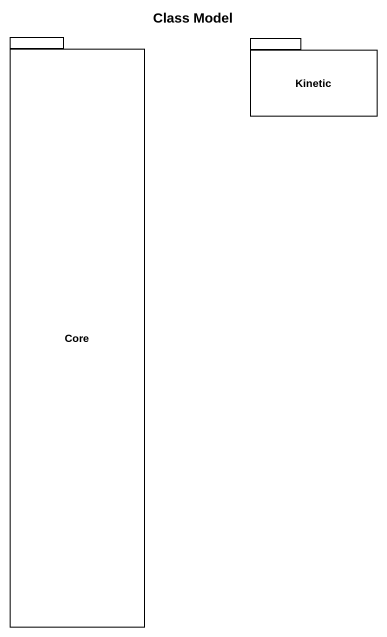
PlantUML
@startuml
title Class Model
package Core {
}
package Kinetic {
}
@enduml
